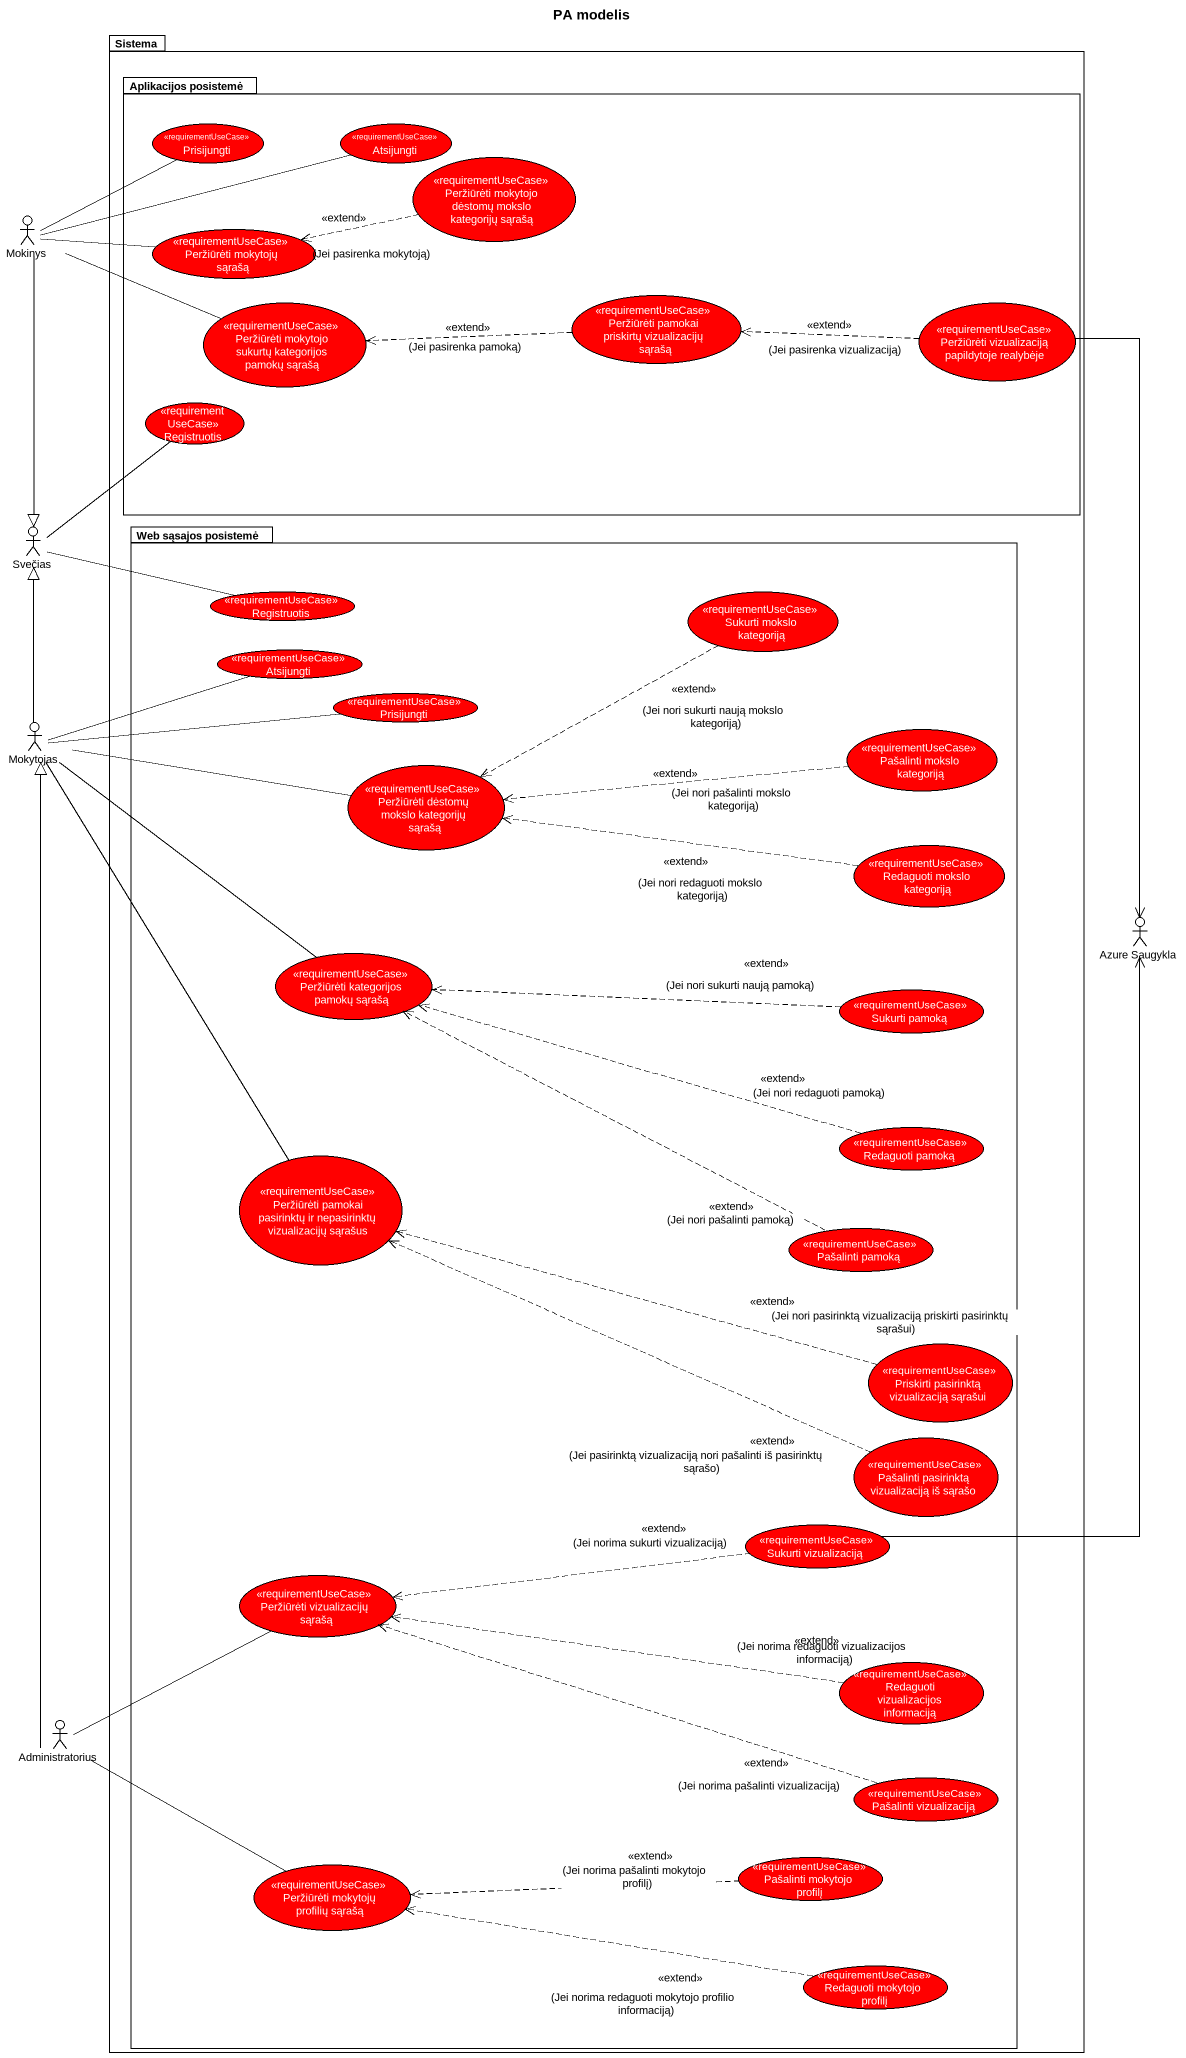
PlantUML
@startuml
title PA modelis
package Sistema {
  package "Aplikacijos posistemė" as Aplikacijos_posistemė {
    usecase Prisijungti <<requirementUseCase>> #FF0000
    usecase Atsijungti <<requirementUseCase>> #FF0000
    usecase "Peržiūrėti mokytojo dėstomų mokslo kategorijų sąrašą" as Peržiūrėti_mokytojo_dėstomų <<requirementUseCase>> #FF0000
    usecase "Peržiūrėti mokytojų sąrašą" as Peržiūrėti_mokytojų_sąrašą <<requirementUseCase>> #FF0000
    usecase "Peržiūrėti mokytojo sukurtų kategorijos pamokų sąrašą" as Peržiūrėti_mokytojo_sukurtų <<requirementUseCase>> #FF0000
    usecase "Peržiūrėti pamokai priskirtų vizualizacijų sąrašą" as Peržiūrėti_pamokai <<requirementUseCase>> #FF0000
    usecase "Peržiūrėti vizualizaciją papildytoje realybėje" as Peržiūrėti_vizualizaciją <<requirementUseCase>> #FF0000
    usecase Registruotis <<requirementUseCase>> #FF0000
  }
  package "Web sąsajos posistemė" as Web_sąsajos_posistemė {
    usecase "Registruotis" as Registruotis_2 <<requirementUseCase>> #FF0000
    usecase "Sukurti mokslo kategoriją" as Sukurti_mokslo_kategoriją <<requirementUseCase>> #FF0000
    usecase "Atsijungti" as Atsijungti_2 <<requirementUseCase>> #FF0000
    usecase "Prisijungti" as Prisijungti_2 <<requirementUseCase>> #FF0000
    usecase "Pašalinti mokslo kategoriją" as Pašalinti_mokslo_kategoriją <<requirementUseCase>> #FF0000
    usecase "Peržiūrėti dėstomų mokslo kategorijų sąrašą" as Peržiūrėti_dėstomų_mokslo <<requirementUseCase>> #FF0000
    usecase "Redaguoti mokslo kategoriją" as Redaguoti_mokslo_kategoriją <<requirementUseCase>> #FF0000
    usecase "Peržiūrėti kategorijos pamokų sąrašą" as Peržiūrėti_kategorijos <<requirementUseCase>> #FF0000
    usecase "Sukurti pamoką" as Sukurti_pamoką <<requirementUseCase>> #FF0000
    usecase "Peržiūrėti pamokai pasirinktų ir nepasirinktų vizualizacijų sąrašus" as Peržiūrėti_pamokai_2 <<requirementUseCase>> #FF0000
    usecase "Redaguoti pamoką" as Redaguoti_pamoką <<requirementUseCase>> #FF0000
    usecase "Pašalinti pamoką" as Pašalinti_pamoką <<requirementUseCase>> #FF0000
    usecase "Priskirti pasirinktą vizualizaciją sąrašui" as Priskirti_pasirinktą <<requirementUseCase>> #FF0000
    usecase "Pašalinti pasirinktą vizualizaciją iš sąrašo" as Pašalinti_pasirinktą <<requirementUseCase>> #FF0000
    usecase "Sukurti vizualizaciją" as Sukurti_vizualizaciją <<requirementUseCase>> #FF0000
    usecase "Peržiūrėti vizualizacijų sąrašą" as Peržiūrėti_vizualizacijų <<requirementUseCase>> #FF0000
    usecase "Redaguoti vizualizacijos informaciją" as Redaguoti_vizualizacijos <<requirementUseCase>> #FF0000
    usecase "Pašalinti vizualizaciją" as Pašalinti_vizualizaciją <<requirementUseCase>> #FF0000
    usecase "Peržiūrėti mokytojų profilių sąrašą" as Peržiūrėti_mokytojų <<requirementUseCase>> #FF0000
    usecase "Pašalinti mokytojo profilį" as Pašalinti_mokytojo_profilį <<requirementUseCase>> #FF0000
    usecase "Redaguoti mokytojo profilį" as Redaguoti_mokytojo_profilį <<requirementUseCase>> #FF0000
  }
}
actor Mokinys
actor Svečias
actor Mokytojas
actor "Azure Saugykla" as Azure_Saugykla
actor Administratorius
Peržiūrėti_mokytojo_dėstomų .left.> Peržiūrėti_mokytojų_sąrašą : <<extend>>\n(Jei pasirenka mokytoją)
Mokinys -right- Prisijungti
Mokinys -right- Atsijungti
Mokinys -right- Peržiūrėti_mokytojų_sąrašą
Mokinys -right- Peržiūrėti_mokytojo_sukurtų
Mokinys --|> Svečias
Peržiūrėti_pamokai .left.> Peržiūrėti_mokytojo_sukurtų : <<extend>>\n(Jei pasirenka pamoką)
Peržiūrėti_vizualizaciją .left.> Peržiūrėti_pamokai : <<extend>>\n(Jei pasirenka vizualizaciją)
Svečias -up- Registruotis
Svečias -right- Registruotis_2
Sukurti_mokslo_kategoriją .left.> Peržiūrėti_dėstomų_mokslo : <<extend>>\n(Jei nori sukurti naują mokslo kategoriją)
Mokytojas -up-|> Svečias
Mokytojas -right- Atsijungti_2
Mokytojas -right- Prisijungti_2
Mokytojas -right- Peržiūrėti_dėstomų_mokslo
Mokytojas -- Peržiūrėti_kategorijos
Mokytojas -- Peržiūrėti_pamokai_2
Pašalinti_mokslo_kategoriją .left.> Peržiūrėti_dėstomų_mokslo : <<extend>>\n(Jei nori pašalinti mokslo kategoriją)
Redaguoti_mokslo_kategoriją .left.> Peržiūrėti_dėstomų_mokslo : <<extend>>\n(Jei nori redaguoti mokslo kategoriją)
Azure_Saugykla <-up- Peržiūrėti_vizualizaciją
Sukurti_pamoką .left.> Peržiūrėti_kategorijos : <<extend>>\n(Jei nori sukurti naują pamoką)
Redaguoti_pamoką .left.> Peržiūrėti_kategorijos : <<extend>>\n(Jei nori redaguoti pamoką)
Pašalinti_pamoką .left.> Peržiūrėti_kategorijos : <<extend>>\n(Jei nori pašalinti pamoką)
Priskirti_pasirinktą .left.> Peržiūrėti_pamokai_2 : <<extend>>\n(Jei nori pasirinktą vizualizaciją priskirti pasirinktų sąrašui)
Pašalinti_pasirinktą .left.> Peržiūrėti_pamokai_2 : <<extend>>\n(Jei pasirinktą vizualizaciją nori pašalinti iš pasirinktų sąrašo)
Sukurti_vizualizaciją -up-> Azure_Saugykla
Sukurti_vizualizaciją .left.> Peržiūrėti_vizualizacijų : <<extend>>\n(Jei norima sukurti vizualizaciją)
Redaguoti_vizualizacijos .left.> Peržiūrėti_vizualizacijų : <<extend>>\n(Jei norima redaguoti vizualizacijos informaciją)
Administratorius -up-|> Mokytojas
Administratorius -right- Peržiūrėti_vizualizacijų
Administratorius -right- Peržiūrėti_mokytojų
Pašalinti_vizualizaciją .left.> Peržiūrėti_vizualizacijų : <<extend>>\n(Jei norima pašalinti vizualizaciją)
Pašalinti_mokytojo_profilį .left.> Peržiūrėti_mokytojų : <<extend>>\n(Jei norima pašalinti mokytojo profilį)
Redaguoti_mokytojo_profilį .left.> Peržiūrėti_mokytojų : <<extend>>\n(Jei norima redaguoti mokytojo profilio informaciją)
@enduml
